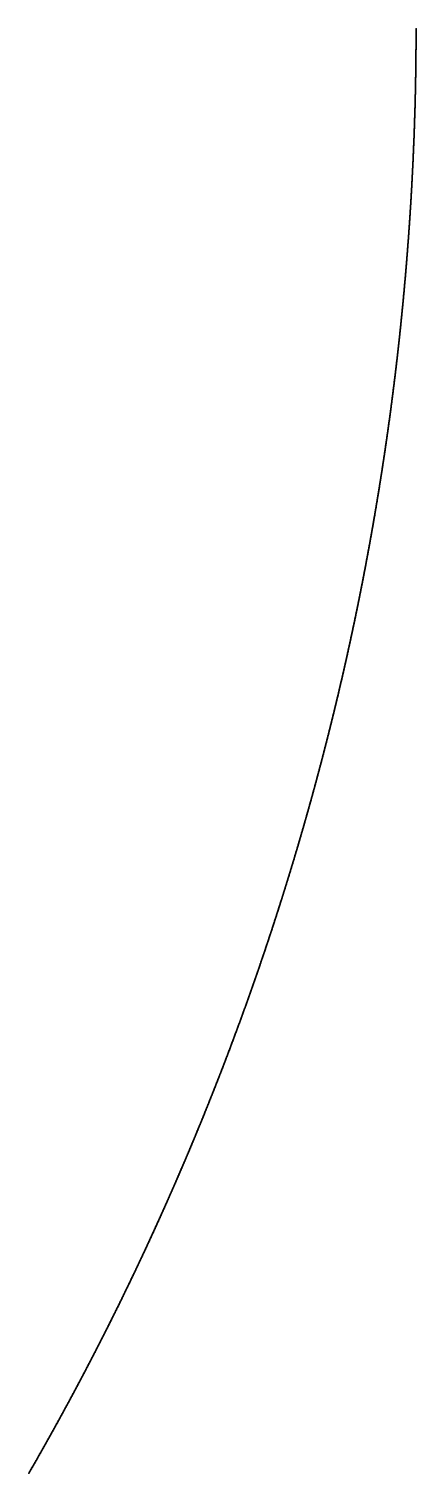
# Model space of a CAD drawing. Header units: metres. Extents: x -84 to 84, y -84 to 84.
# Drawn here: x 72.73 to 84, y -42.1 to -0.04 of the extents above; entities that cross this region are included whole.
import ezdxf

# ---------------------------------------------------------------- set-up
doc = ezdxf.new("R2010")
doc.units = ezdxf.units.M

msp = doc.modelspace()

# ---------------------------------------------------------------- linework, layer by layer
for p in [(83.999, -0.307), (83.999, -0.322), (83.999, -0.336), (83.999, -0.351), (83.999, -0.366), (83.999, -0.38), (83.999, -0.395), (83.999, -0.41), (84, -0.044), (84, -0.059), (84, -0.073), (84, -0.088), (84, -0.102), (84, -0.117), (84, -0.132), (84, -0.146), (84, -0.161), (84, -0.176), (84, -0.19), (84, -0.205), (84, -0.219), (84, -0.234), (84, -0.249), (84, -0.263), (84, -0.278), (84, -0.293), (83.996, -0.775), (83.996, -0.79), (83.996, -0.805), (83.996, -0.819), (83.996, -0.834), (83.997, -0.658), (83.997, -0.673), (83.997, -0.688), (83.997, -0.702), (83.997, -0.717), (83.997, -0.731), (83.997, -0.746), (83.997, -0.761), (83.998, -0.512), (83.998, -0.527), (83.998, -0.541), (83.998, -0.556), (83.998, -0.571), (83.998, -0.585), (83.998, -0.6), (83.998, -0.614), (83.998, -0.629), (83.998, -0.644), (83.999, -0.424), (83.999, -0.439), (83.999, -0.453), (83.999, -0.468), (83.999, -0.483), (83.999, -0.497), (83.991, -1.214), (83.991, -1.229), (83.991, -1.243), (83.991, -1.258), (83.992, -1.141), (83.992, -1.156), (83.992, -1.17), (83.992, -1.185), (83.992, -1.199), (83.993, -1.053), (83.993, -1.068), (83.993, -1.082), (83.993, -1.097), (83.993, -1.112), (83.993, -1.126), (83.994, -0.98), (83.994, -0.995), (83.994, -1.009), (83.994, -1.024), (83.994, -1.039), (83.995, -0.878), (83.995, -0.892), (83.995, -0.907), (83.995, -0.922), (83.995, -0.936), (83.995, -0.951), (83.995, -0.965), (83.996, -0.848), (83.996, -0.863), (83.983, -1.682), (83.984, -1.624), (83.984, -1.638), (83.984, -1.653), (83.984, -1.668), (83.985, -1.58), (83.985, -1.594), (83.985, -1.609), (83.986, -1.521), (83.986, -1.536), (83.986, -1.551), (83.986, -1.565), (83.987, -1.463), (83.987, -1.477), (83.987, -1.492), (83.987, -1.507), (83.988, -1.404), (83.988, -1.419), (83.988, -1.434), (83.988, -1.448), (83.989, -1.346), (83.989, -1.36), (83.989, -1.375), (83.989, -1.39), (83.99, -1.273), (83.99, -1.287), (83.99, -1.302), (83.99, -1.316), (83.99, -1.331), (83.974, -2.077), (83.974, -2.092), (83.975, -2.048), (83.975, -2.062), (83.976, -2.004), (83.976, -2.019), (83.976, -2.033), (83.977, -1.96), (83.977, -1.975), (83.977, -1.989), (83.978, -1.916), (83.978, -1.931), (83.978, -1.945), (83.979, -1.872), (83.979, -1.887), (83.979, -1.902), (83.98, -1.828), (83.98, -1.843), (83.98, -1.858), (83.981, -1.77), (83.981, -1.785), (83.981, -1.799), (83.981, -1.814), (83.982, -1.726), (83.982, -1.741), (83.982, -1.755), (83.983, -1.697), (83.983, -1.711), (83.962, -2.516), (83.963, -2.486), (83.963, -2.501), (83.964, -2.457), (83.964, -2.472), (83.965, -2.413), (83.965, -2.428), (83.965, -2.443), (83.966, -2.384), (83.966, -2.399), (83.967, -2.355), (83.967, -2.369), (83.968, -2.311), (83.968, -2.326), (83.968, -2.34), (83.969, -2.282), (83.969, -2.296), (83.97, -2.238), (83.97, -2.252), (83.97, -2.267), (83.971, -2.194), (83.971, -2.209), (83.971, -2.223), (83.972, -2.165), (83.972, -2.179), (83.973, -2.121), (83.973, -2.136), (83.973, -2.15), (83.974, -2.106), (83.949, -2.925), (83.949, -2.94), (83.95, -2.896), (83.95, -2.91), (83.951, -2.867), (83.951, -2.881), (83.952, -2.837), (83.952, -2.852), (83.953, -2.808), (83.953, -2.823), (83.954, -2.779), (83.954, -2.794), (83.955, -2.75), (83.955, -2.764), (83.956, -2.72), (83.956, -2.735), (83.957, -2.691), (83.957, -2.706), (83.958, -2.647), (83.958, -2.662), (83.958, -2.677), (83.959, -2.618), (83.959, -2.633), (83.96, -2.589), (83.96, -2.603), (83.961, -2.56), (83.961, -2.574), (83.962, -2.53), (83.962, -2.545), (83.933, -3.349), (83.933, -3.364), (83.934, -3.334), (83.935, -3.305), (83.935, -3.32), (83.936, -3.276), (83.936, -3.291), (83.937, -3.247), (83.937, -3.261), (83.938, -3.232), (83.939, -3.203), (83.939, -3.217), (83.94, -3.174), (83.94, -3.188), (83.941, -3.144), (83.941, -3.159), (83.942, -3.115), (83.942, -3.13), (83.943, -3.101), (83.944, -3.071), (83.944, -3.086), (83.945, -3.042), (83.945, -3.057), (83.946, -3.013), (83.946, -3.027), (83.947, -2.984), (83.947, -2.998), (83.948, -2.954), (83.948, -2.969), (83.916, -3.758), (83.916, -3.773), (83.917, -3.744), (83.918, -3.714), (83.918, -3.729), (83.919, -3.685), (83.919, -3.7), (83.92, -3.671), (83.921, -3.641), (83.921, -3.656), (83.922, -3.627), (83.923, -3.597), (83.923, -3.612), (83.924, -3.568), (83.924, -3.583), (83.925, -3.554), (83.926, -3.524), (83.926, -3.539), (83.927, -3.51), (83.928, -3.481), (83.928, -3.495), (83.929, -3.451), (83.929, -3.466), (83.93, -3.437), (83.931, -3.407), (83.931, -3.422), (83.932, -3.378), (83.932, -3.393), (83.895, -4.197), (83.896, -4.182), (83.897, -4.167), (83.898, -4.138), (83.898, -4.153), (83.899, -4.124), (83.9, -4.109), (83.901, -4.08), (83.901, -4.094), (83.902, -4.065), (83.903, -4.036), (83.903, -4.05), (83.904, -4.021), (83.905, -3.992), (83.905, -4.007), (83.906, -3.977), (83.907, -3.963), (83.908, -3.934), (83.908, -3.948), (83.909, -3.919), (83.91, -3.89), (83.91, -3.904), (83.911, -3.875), (83.912, -3.846), (83.912, -3.861), (83.913, -3.831), (83.914, -3.802), (83.914, -3.817), (83.915, -3.787), (83.873, -4.62), (83.874, -4.606), (83.875, -4.591), (83.876, -4.562), (83.876, -4.576), (83.877, -4.547), (83.878, -4.533), (83.879, -4.518), (83.88, -4.489), (83.88, -4.503), (83.881, -4.474), (83.882, -4.46), (83.883, -4.445), (83.884, -4.416), (83.884, -4.43), (83.885, -4.401), (83.886, -4.387), (83.887, -4.357), (83.887, -4.372), (83.888, -4.343), (83.889, -4.328), (83.89, -4.299), (83.89, -4.313), (83.891, -4.284), (83.892, -4.27), (83.893, -4.24), (83.893, -4.255), (83.894, -4.226), (83.895, -4.211), (83.849, -5.044), (83.85, -5.029), (83.851, -5.015), (83.852, -4.985), (83.852, -5), (83.853, -4.971), (83.854, -4.956), (83.855, -4.942), (83.856, -4.927), (83.857, -4.912), (83.858, -4.883), (83.858, -4.898), (83.859, -4.869), (83.86, -4.854), (83.861, -4.839), (83.862, -4.825), (83.863, -4.796), (83.863, -4.81), (83.864, -4.781), (83.865, -4.766), (83.866, -4.752), (83.867, -4.737), (83.868, -4.708), (83.868, -4.722), (83.869, -4.693), (83.87, -4.679), (83.871, -4.664), (83.872, -4.635), (83.872, -4.649), (83.823, -5.453), (83.824, -5.438), (83.825, -5.423), (83.826, -5.409), (83.827, -5.394), (83.828, -5.38), (83.829, -5.365), (83.83, -5.35), (83.831, -5.336), (83.832, -5.321), (83.833, -5.307), (83.834, -5.292), (83.835, -5.277), (83.836, -5.248), (83.836, -5.263), (83.837, -5.234), (83.838, -5.219), (83.839, -5.204), (83.84, -5.19), (83.841, -5.175), (83.842, -5.161), (83.843, -5.146), (83.844, -5.131), (83.845, -5.102), (83.845, -5.117), (83.846, -5.088), (83.847, -5.073), (83.848, -5.058), (83.795, -5.876), (83.796, -5.861), (83.797, -5.847), (83.798, -5.832), (83.799, -5.817), (83.8, -5.803), (83.801, -5.788), (83.802, -5.774), (83.803, -5.759), (83.804, -5.745), (83.805, -5.73), (83.806, -5.715), (83.807, -5.701), (83.808, -5.686), (83.809, -5.672), (83.81, -5.657), (83.811, -5.642), (83.812, -5.628), (83.813, -5.613), (83.814, -5.599), (83.815, -5.584), (83.816, -5.569), (83.817, -5.555), (83.818, -5.54), (83.819, -5.526), (83.82, -5.511), (83.821, -5.496), (83.822, -5.482), (83.823, -5.467), (83.764, -6.299), (83.765, -6.284), (83.766, -6.27), (83.768, -6.255), (83.769, -6.241), (83.77, -6.226), (83.771, -6.211), (83.772, -6.197), (83.773, -6.182), (83.774, -6.168), (83.775, -6.153), (83.776, -6.138), (83.777, -6.124), (83.778, -6.109), (83.779, -6.095), (83.78, -6.08), (83.781, -6.066), (83.783, -6.051), (83.784, -6.036), (83.785, -6.022), (83.786, -6.007), (83.787, -5.993), (83.788, -5.978), (83.789, -5.963), (83.79, -5.949), (83.791, -5.934), (83.792, -5.92), (83.793, -5.905), (83.794, -5.89), (83.732, -6.722), (83.733, -6.707), (83.734, -6.693), (83.735, -6.678), (83.736, -6.664), (83.737, -6.649), (83.738, -6.634), (83.74, -6.62), (83.741, -6.605), (83.742, -6.591), (83.743, -6.576), (83.744, -6.562), (83.745, -6.547), (83.746, -6.532), (83.748, -6.518), (83.749, -6.503), (83.75, -6.489), (83.751, -6.474), (83.752, -6.459), (83.753, -6.445), (83.754, -6.43), (83.755, -6.416), (83.757, -6.401), (83.758, -6.386), (83.759, -6.372), (83.76, -6.357), (83.761, -6.343), (83.762, -6.328), (83.763, -6.314), (83.697, -7.145), (83.698, -7.13), (83.699, -7.116), (83.7, -7.101), (83.702, -7.086), (83.703, -7.072), (83.704, -7.057), (83.705, -7.043), (83.706, -7.028), (83.708, -7.014), (83.709, -6.999), (83.71, -6.984), (83.711, -6.97), (83.713, -6.955), (83.714, -6.941), (83.715, -6.926), (83.716, -6.911), (83.717, -6.897), (83.719, -6.882), (83.72, -6.868), (83.721, -6.853), (83.722, -6.839), (83.723, -6.824), (83.724, -6.809), (83.726, -6.795), (83.727, -6.78), (83.728, -6.766), (83.729, -6.751), (83.73, -6.737), (83.66, -7.567), (83.661, -7.553), (83.662, -7.538), (83.664, -7.524), (83.665, -7.509), (83.666, -7.494), (83.667, -7.48), (83.669, -7.465), (83.67, -7.451), (83.671, -7.436), (83.673, -7.422), (83.674, -7.407), (83.675, -7.392), (83.676, -7.378), (83.678, -7.363), (83.679, -7.349), (83.68, -7.334), (83.682, -7.32), (83.683, -7.305), (83.684, -7.29), (83.685, -7.276), (83.687, -7.261), (83.688, -7.247), (83.689, -7.232), (83.69, -7.218), (83.692, -7.203), (83.693, -7.188), (83.694, -7.174), (83.695, -7.159), (83.62, -7.99), (83.622, -7.975), (83.623, -7.961), (83.625, -7.946), (83.626, -7.931), (83.627, -7.917), (83.629, -7.902), (83.63, -7.888), (83.631, -7.873), (83.633, -7.859), (83.634, -7.844), (83.636, -7.83), (83.637, -7.815), (83.638, -7.8), (83.64, -7.786), (83.641, -7.771), (83.642, -7.757), (83.644, -7.742), (83.645, -7.728), (83.646, -7.713), (83.648, -7.698), (83.649, -7.684), (83.65, -7.669), (83.652, -7.655), (83.653, -7.64), (83.654, -7.626), (83.656, -7.611), (83.657, -7.596), (83.658, -7.582), (83.581, -8.397), (83.582, -8.383), (83.584, -8.368), (83.585, -8.354), (83.586, -8.339), (83.588, -8.325), (83.589, -8.31), (83.591, -8.295), (83.592, -8.281), (83.594, -8.266), (83.595, -8.252), (83.597, -8.237), (83.598, -8.223), (83.599, -8.208), (83.601, -8.194), (83.602, -8.179), (83.604, -8.164), (83.605, -8.15), (83.606, -8.135), (83.608, -8.121), (83.609, -8.106), (83.611, -8.092), (83.612, -8.077), (83.613, -8.063), (83.615, -8.048), (83.616, -8.033), (83.618, -8.019), (83.619, -8.004), (83.537, -8.819), (83.539, -8.805), (83.54, -8.79), (83.542, -8.776), (83.543, -8.761), (83.545, -8.747), (83.546, -8.732), (83.548, -8.718), (83.549, -8.703), (83.551, -8.688), (83.552, -8.674), (83.554, -8.659), (83.555, -8.645), (83.557, -8.63), (83.558, -8.616), (83.56, -8.601), (83.561, -8.587), (83.563, -8.572), (83.564, -8.557), (83.566, -8.543), (83.567, -8.528), (83.569, -8.514), (83.57, -8.499), (83.572, -8.485), (83.573, -8.47), (83.575, -8.456), (83.576, -8.441), (83.578, -8.427), (83.579, -8.412), (83.492, -9.241), (83.493, -9.227), (83.495, -9.212), (83.497, -9.198), (83.498, -9.183), (83.5, -9.168), (83.501, -9.154), (83.503, -9.139), (83.505, -9.125), (83.506, -9.11), (83.508, -9.096), (83.509, -9.081), (83.511, -9.067), (83.512, -9.052), (83.514, -9.038), (83.516, -9.023), (83.517, -9.009), (83.519, -8.994), (83.52, -8.979), (83.522, -8.965), (83.523, -8.95), (83.525, -8.936), (83.527, -8.921), (83.528, -8.907), (83.53, -8.892), (83.531, -8.878), (83.533, -8.863), (83.534, -8.848), (83.536, -8.834), (83.444, -9.663), (83.446, -9.648), (83.448, -9.634), (83.449, -9.619), (83.451, -9.605), (83.453, -9.59), (83.454, -9.576), (83.456, -9.561), (83.458, -9.546), (83.459, -9.532), (83.461, -9.517), (83.463, -9.503), (83.464, -9.488), (83.466, -9.474), (83.467, -9.459), (83.469, -9.445), (83.471, -9.43), (83.472, -9.416), (83.474, -9.401), (83.476, -9.387), (83.477, -9.372), (83.479, -9.358), (83.481, -9.343), (83.482, -9.328), (83.484, -9.314), (83.485, -9.299), (83.487, -9.285), (83.489, -9.27), (83.49, -9.256), (83.395, -10.084), (83.396, -10.07), (83.398, -10.055), (83.4, -10.04), (83.402, -10.026), (83.403, -10.011), (83.405, -9.997), (83.407, -9.982), (83.408, -9.968), (83.41, -9.953), (83.412, -9.939), (83.414, -9.924), (83.415, -9.91), (83.417, -9.895), (83.419, -9.881), (83.421, -9.866), (83.422, -9.852), (83.424, -9.837), (83.426, -9.823), (83.427, -9.808), (83.429, -9.794), (83.431, -9.779), (83.432, -9.764), (83.434, -9.75), (83.436, -9.735), (83.438, -9.721), (83.439, -9.706), (83.441, -9.692), (83.443, -9.677), (83.343, -10.505), (83.345, -10.491), (83.346, -10.476), (83.348, -10.462), (83.35, -10.447), (83.352, -10.433), (83.354, -10.418), (83.355, -10.404), (83.357, -10.389), (83.359, -10.374), (83.361, -10.36), (83.363, -10.345), (83.364, -10.331), (83.366, -10.316), (83.368, -10.302), (83.37, -10.287), (83.372, -10.273), (83.373, -10.258), (83.375, -10.244), (83.377, -10.229), (83.379, -10.215), (83.38, -10.2), (83.382, -10.186), (83.384, -10.171), (83.386, -10.157), (83.388, -10.142), (83.389, -10.128), (83.391, -10.113), (83.393, -10.099), (83.289, -10.926), (83.291, -10.911), (83.293, -10.897), (83.294, -10.882), (83.296, -10.868), (83.298, -10.853), (83.3, -10.839), (83.302, -10.824), (83.304, -10.81), (83.306, -10.795), (83.308, -10.781), (83.31, -10.766), (83.311, -10.752), (83.313, -10.737), (83.315, -10.723), (83.317, -10.708), (83.319, -10.694), (83.321, -10.679), (83.323, -10.665), (83.324, -10.65), (83.326, -10.636), (83.328, -10.621), (83.33, -10.607), (83.332, -10.592), (83.334, -10.578), (83.335, -10.563), (83.337, -10.549), (83.339, -10.534), (83.341, -10.52), (83.233, -11.346), (83.235, -11.332), (83.237, -11.317), (83.239, -11.303), (83.241, -11.288), (83.243, -11.274), (83.245, -11.259), (83.246, -11.245), (83.248, -11.23), (83.25, -11.216), (83.252, -11.201), (83.254, -11.187), (83.256, -11.172), (83.258, -11.158), (83.26, -11.143), (83.262, -11.129), (83.264, -11.114), (83.266, -11.1), (83.268, -11.085), (83.27, -11.071), (83.272, -11.056), (83.274, -11.042), (83.275, -11.027), (83.277, -11.013), (83.279, -10.998), (83.281, -10.984), (83.283, -10.969), (83.285, -10.955), (83.287, -10.94), (83.175, -11.767), (83.177, -11.752), (83.179, -11.738), (83.181, -11.723), (83.183, -11.709), (83.185, -11.694), (83.187, -11.68), (83.189, -11.665), (83.191, -11.651), (83.193, -11.636), (83.195, -11.622), (83.197, -11.607), (83.199, -11.593), (83.201, -11.578), (83.203, -11.564), (83.205, -11.549), (83.207, -11.535), (83.209, -11.52), (83.211, -11.506), (83.213, -11.491), (83.215, -11.477), (83.217, -11.462), (83.219, -11.448), (83.221, -11.433), (83.223, -11.419), (83.225, -11.404), (83.227, -11.39), (83.229, -11.375), (83.231, -11.361), (83.114, -12.187), (83.116, -12.172), (83.119, -12.158), (83.121, -12.143), (83.123, -12.129), (83.125, -12.114), (83.127, -12.1), (83.129, -12.085), (83.131, -12.071), (83.133, -12.056), (83.135, -12.042), (83.137, -12.027), (83.139, -12.013), (83.142, -11.998), (83.144, -11.984), (83.146, -11.969), (83.148, -11.955), (83.15, -11.94), (83.152, -11.926), (83.154, -11.911), (83.156, -11.897), (83.158, -11.883), (83.16, -11.868), (83.162, -11.854), (83.164, -11.839), (83.166, -11.825), (83.168, -11.81), (83.17, -11.796), (83.173, -11.781), (83.052, -12.606), (83.054, -12.592), (83.056, -12.577), (83.058, -12.563), (83.061, -12.548), (83.063, -12.534), (83.065, -12.519), (83.067, -12.505), (83.069, -12.49), (83.071, -12.476), (83.074, -12.462), (83.076, -12.447), (83.078, -12.433), (83.08, -12.418), (83.082, -12.404), (83.084, -12.389), (83.087, -12.375), (83.089, -12.36), (83.091, -12.346), (83.093, -12.331), (83.095, -12.317), (83.097, -12.302), (83.099, -12.288), (83.102, -12.273), (83.104, -12.259), (83.106, -12.244), (83.108, -12.23), (83.11, -12.216), (83.112, -12.201), (82.987, -13.025), (82.99, -13.011), (82.992, -12.997), (82.994, -12.982), (82.996, -12.968), (82.999, -12.953), (83.001, -12.939), (83.003, -12.924), (83.005, -12.91), (83.008, -12.895), (83.01, -12.881), (83.012, -12.866), (83.014, -12.852), (83.017, -12.838), (83.019, -12.823), (83.021, -12.809), (83.023, -12.794), (83.025, -12.78), (83.028, -12.765), (83.03, -12.751), (83.032, -12.736), (83.034, -12.722), (83.036, -12.707), (83.039, -12.693), (83.041, -12.679), (83.043, -12.664), (83.045, -12.65), (83.047, -12.635), (83.05, -12.621), (82.921, -13.444), (82.923, -13.43), (82.925, -13.416), (82.928, -13.401), (82.93, -13.387), (82.932, -13.372), (82.935, -13.358), (82.937, -13.343), (82.939, -13.329), (82.942, -13.314), (82.944, -13.3), (82.946, -13.286), (82.949, -13.271), (82.951, -13.257), (82.953, -13.242), (82.955, -13.228), (82.958, -13.213), (82.96, -13.199), (82.962, -13.184), (82.965, -13.17), (82.967, -13.156), (82.969, -13.141), (82.971, -13.127), (82.974, -13.112), (82.976, -13.098), (82.978, -13.083), (82.981, -13.069), (82.983, -13.054), (82.985, -13.04), (82.85, -13.878), (82.852, -13.863), (82.854, -13.849), (82.857, -13.834), (82.859, -13.82), (82.862, -13.805), (82.864, -13.791), (82.866, -13.777), (82.869, -13.762), (82.871, -13.748), (82.874, -13.733), (82.876, -13.719), (82.878, -13.704), (82.881, -13.69), (82.883, -13.675), (82.885, -13.661), (82.888, -13.647), (82.89, -13.632), (82.893, -13.618), (82.895, -13.603), (82.897, -13.589), (82.9, -13.574), (82.902, -13.56), (82.904, -13.546), (82.907, -13.531), (82.909, -13.517), (82.911, -13.502), (82.914, -13.488), (82.916, -13.473), (82.918, -13.459), (82.779, -14.296), (82.781, -14.281), (82.784, -14.267), (82.786, -14.253), (82.789, -14.238), (82.791, -14.224), (82.794, -14.209), (82.796, -14.195), (82.798, -14.18), (82.801, -14.166), (82.803, -14.152), (82.806, -14.137), (82.808, -14.123), (82.811, -14.108), (82.813, -14.094), (82.816, -14.08), (82.818, -14.065), (82.821, -14.051), (82.823, -14.036), (82.825, -14.022), (82.828, -14.007), (82.83, -13.993), (82.833, -13.979), (82.835, -13.964), (82.838, -13.95), (82.84, -13.935), (82.842, -13.921), (82.845, -13.906), (82.847, -13.892), (82.706, -14.714), (82.708, -14.699), (82.711, -14.685), (82.713, -14.671), (82.716, -14.656), (82.718, -14.642), (82.721, -14.627), (82.723, -14.613), (82.726, -14.598), (82.729, -14.584), (82.731, -14.57), (82.734, -14.555), (82.736, -14.541), (82.739, -14.526), (82.741, -14.512), (82.744, -14.498), (82.746, -14.483), (82.749, -14.469), (82.751, -14.454), (82.754, -14.44), (82.756, -14.426), (82.759, -14.411), (82.761, -14.397), (82.764, -14.382), (82.766, -14.368), (82.769, -14.353), (82.771, -14.339), (82.774, -14.325), (82.776, -14.31), (82.631, -15.131), (82.633, -15.117), (82.636, -15.102), (82.638, -15.088), (82.641, -15.074), (82.644, -15.059), (82.646, -15.045), (82.649, -15.031), (82.651, -15.016), (82.654, -15.002), (82.657, -14.987), (82.659, -14.973), (82.662, -14.959), (82.664, -14.944), (82.667, -14.93), (82.67, -14.915), (82.672, -14.901), (82.675, -14.887), (82.677, -14.872), (82.68, -14.858), (82.683, -14.843), (82.685, -14.829), (82.688, -14.815), (82.69, -14.8), (82.693, -14.786), (82.695, -14.771), (82.698, -14.757), (82.701, -14.743), (82.703, -14.728), (82.553, -15.548), (82.556, -15.534), (82.559, -15.52), (82.561, -15.505), (82.564, -15.491), (82.567, -15.477), (82.569, -15.462), (82.572, -15.448), (82.575, -15.433), (82.578, -15.419), (82.58, -15.405), (82.583, -15.39), (82.586, -15.376), (82.588, -15.361), (82.591, -15.347), (82.594, -15.333), (82.596, -15.318), (82.599, -15.304), (82.602, -15.29), (82.604, -15.275), (82.607, -15.261), (82.609, -15.246), (82.612, -15.232), (82.615, -15.218), (82.617, -15.203), (82.62, -15.189), (82.623, -15.174), (82.625, -15.16), (82.628, -15.146), (82.471, -15.98), (82.474, -15.965), (82.477, -15.951), (82.48, -15.936), (82.482, -15.922), (82.485, -15.908), (82.488, -15.893), (82.491, -15.879), (82.493, -15.865), (82.496, -15.85), (82.499, -15.836), (82.502, -15.822), (82.504, -15.807), (82.507, -15.793), (82.51, -15.778), (82.513, -15.764), (82.515, -15.75), (82.518, -15.735), (82.521, -15.721), (82.523, -15.707), (82.526, -15.692), (82.529, -15.678), (82.532, -15.663), (82.534, -15.649), (82.537, -15.635), (82.54, -15.62), (82.543, -15.606), (82.545, -15.592), (82.548, -15.577), (82.551, -15.563), (82.39, -16.396), (82.393, -16.382), (82.395, -16.367), (82.398, -16.353), (82.401, -16.338), (82.404, -16.324), (82.407, -16.31), (82.41, -16.295), (82.412, -16.281), (82.415, -16.267), (82.418, -16.252), (82.421, -16.238), (82.424, -16.224), (82.427, -16.209), (82.429, -16.195), (82.432, -16.181), (82.435, -16.166), (82.438, -16.152), (82.441, -16.138), (82.443, -16.123), (82.446, -16.109), (82.449, -16.094), (82.452, -16.08), (82.455, -16.066), (82.457, -16.051), (82.46, -16.037), (82.463, -16.023), (82.466, -16.008), (82.468, -15.994), (82.306, -16.812), (82.309, -16.798), (82.312, -16.783), (82.315, -16.769), (82.318, -16.754), (82.321, -16.74), (82.324, -16.726), (82.327, -16.711), (82.329, -16.697), (82.332, -16.683), (82.335, -16.668), (82.338, -16.654), (82.341, -16.64), (82.344, -16.625), (82.347, -16.611), (82.35, -16.597), (82.353, -16.582), (82.355, -16.568), (82.358, -16.554), (82.361, -16.539), (82.364, -16.525), (82.367, -16.511), (82.37, -16.496), (82.373, -16.482), (82.375, -16.468), (82.378, -16.453), (82.381, -16.439), (82.384, -16.425), (82.387, -16.41), (82.217, -17.242), (82.22, -17.227), (82.223, -17.213), (82.226, -17.199), (82.229, -17.184), (82.232, -17.17), (82.235, -17.156), (82.238, -17.141), (82.241, -17.127), (82.244, -17.113), (82.247, -17.098), (82.25, -17.084), (82.253, -17.07), (82.256, -17.055), (82.259, -17.041), (82.262, -17.027), (82.265, -17.012), (82.268, -16.998), (82.271, -16.984), (82.274, -16.969), (82.277, -16.955), (82.28, -16.941), (82.283, -16.927), (82.286, -16.912), (82.289, -16.898), (82.292, -16.884), (82.294, -16.869), (82.297, -16.855), (82.3, -16.841), (82.303, -16.826), (82.13, -17.657), (82.133, -17.642), (82.136, -17.628), (82.139, -17.614), (82.142, -17.6), (82.145, -17.585), (82.148, -17.571), (82.151, -17.557), (82.154, -17.542), (82.157, -17.528), (82.16, -17.514), (82.163, -17.499), (82.166, -17.485), (82.169, -17.471), (82.172, -17.456), (82.175, -17.442), (82.178, -17.428), (82.181, -17.413), (82.184, -17.399), (82.187, -17.385), (82.19, -17.371), (82.193, -17.356), (82.196, -17.342), (82.199, -17.328), (82.203, -17.313), (82.206, -17.299), (82.209, -17.285), (82.212, -17.27), (82.215, -17.256), (82.04, -18.071), (82.043, -18.057), (82.046, -18.043), (82.049, -18.028), (82.052, -18.014), (82.055, -18), (82.059, -17.986), (82.062, -17.971), (82.065, -17.957), (82.068, -17.943), (82.071, -17.928), (82.074, -17.914), (82.077, -17.9), (82.08, -17.886), (82.083, -17.871), (82.087, -17.857), (82.09, -17.843), (82.093, -17.828), (82.096, -17.814), (82.099, -17.8), (82.102, -17.785), (82.105, -17.771), (82.108, -17.757), (82.111, -17.743), (82.114, -17.728), (82.117, -17.714), (82.12, -17.7), (82.124, -17.685), (82.127, -17.671), (81.945, -18.5), (81.948, -18.485), (81.951, -18.471), (81.954, -18.457), (81.957, -18.443), (81.961, -18.428), (81.964, -18.414), (81.967, -18.4), (81.97, -18.386), (81.973, -18.371), (81.976, -18.357), (81.98, -18.343), (81.983, -18.328), (81.986, -18.314), (81.989, -18.3), (81.992, -18.286), (81.996, -18.271), (81.999, -18.257), (82.002, -18.243), (82.005, -18.228), (82.008, -18.214), (82.011, -18.2), (82.015, -18.186), (82.018, -18.171), (82.021, -18.157), (82.024, -18.143), (82.027, -18.128), (82.03, -18.114), (82.033, -18.1), (82.037, -18.086), (81.85, -18.913), (81.854, -18.899), (81.857, -18.885), (81.86, -18.871), (81.863, -18.856), (81.867, -18.842), (81.87, -18.828), (81.873, -18.814), (81.877, -18.799), (81.88, -18.785), (81.883, -18.771), (81.886, -18.757), (81.89, -18.742), (81.893, -18.728), (81.896, -18.714), (81.899, -18.7), (81.903, -18.685), (81.906, -18.671), (81.909, -18.657), (81.912, -18.642), (81.916, -18.628), (81.919, -18.614), (81.922, -18.6), (81.925, -18.585), (81.928, -18.571), (81.932, -18.557), (81.935, -18.543), (81.938, -18.528), (81.941, -18.514), (81.751, -19.341), (81.754, -19.327), (81.757, -19.312), (81.761, -19.298), (81.764, -19.284), (81.767, -19.27), (81.771, -19.255), (81.774, -19.241), (81.778, -19.227), (81.781, -19.213), (81.784, -19.198), (81.788, -19.184), (81.791, -19.17), (81.794, -19.156), (81.797, -19.141), (81.801, -19.127), (81.804, -19.113), (81.807, -19.099), (81.811, -19.084), (81.814, -19.07), (81.817, -19.056), (81.821, -19.042), (81.824, -19.027), (81.827, -19.013), (81.831, -18.999), (81.834, -18.985), (81.837, -18.97), (81.84, -18.956), (81.844, -18.942), (81.847, -18.928), (81.652, -19.754), (81.656, -19.739), (81.659, -19.725), (81.663, -19.711), (81.666, -19.697), (81.669, -19.682), (81.673, -19.668), (81.676, -19.654), (81.68, -19.64), (81.683, -19.626), (81.686, -19.611), (81.69, -19.597), (81.693, -19.583), (81.697, -19.569), (81.7, -19.554), (81.703, -19.54), (81.707, -19.526), (81.71, -19.512), (81.714, -19.497), (81.717, -19.483), (81.72, -19.469), (81.724, -19.455), (81.727, -19.441), (81.731, -19.426), (81.734, -19.412), (81.737, -19.398), (81.741, -19.384), (81.744, -19.369), (81.747, -19.355), (81.548, -20.18), (81.552, -20.166), (81.555, -20.152), (81.559, -20.137), (81.562, -20.123), (81.566, -20.109), (81.569, -20.095), (81.573, -20.081), (81.576, -20.066), (81.58, -20.052), (81.583, -20.038), (81.587, -20.024), (81.59, -20.009), (81.594, -19.995), (81.597, -19.981), (81.601, -19.967), (81.604, -19.953), (81.608, -19.938), (81.611, -19.924), (81.614, -19.91), (81.618, -19.896), (81.621, -19.882), (81.625, -19.867), (81.628, -19.853), (81.632, -19.839), (81.635, -19.825), (81.639, -19.81), (81.642, -19.796), (81.645, -19.782), (81.649, -19.768), (81.442, -20.606), (81.446, -20.592), (81.449, -20.577), (81.453, -20.563), (81.456, -20.549), (81.46, -20.535), (81.464, -20.521), (81.467, -20.507), (81.471, -20.492), (81.474, -20.478), (81.478, -20.464), (81.481, -20.45), (81.485, -20.436), (81.488, -20.421), (81.492, -20.407), (81.496, -20.393), (81.499, -20.379), (81.503, -20.365), (81.506, -20.35), (81.51, -20.336), (81.513, -20.322), (81.517, -20.308), (81.52, -20.294), (81.524, -20.279), (81.527, -20.265), (81.531, -20.251), (81.534, -20.237), (81.538, -20.223), (81.541, -20.208), (81.545, -20.194), (81.337, -21.017), (81.341, -21.003), (81.345, -20.989), (81.348, -20.974), (81.352, -20.96), (81.356, -20.946), (81.359, -20.932), (81.363, -20.918), (81.366, -20.904), (81.37, -20.889), (81.374, -20.875), (81.377, -20.861), (81.381, -20.847), (81.385, -20.833), (81.388, -20.819), (81.392, -20.804), (81.395, -20.79), (81.399, -20.776), (81.403, -20.762), (81.406, -20.748), (81.41, -20.733), (81.413, -20.719), (81.417, -20.705), (81.421, -20.691), (81.424, -20.677), (81.428, -20.663), (81.431, -20.648), (81.435, -20.634), (81.439, -20.62), (81.227, -21.442), (81.231, -21.428), (81.234, -21.413), (81.238, -21.399), (81.242, -21.385), (81.245, -21.371), (81.249, -21.357), (81.253, -21.343), (81.257, -21.328), (81.26, -21.314), (81.264, -21.3), (81.268, -21.286), (81.271, -21.272), (81.275, -21.258), (81.279, -21.244), (81.282, -21.229), (81.286, -21.215), (81.29, -21.201), (81.293, -21.187), (81.297, -21.173), (81.301, -21.159), (81.304, -21.144), (81.308, -21.13), (81.312, -21.116), (81.315, -21.102), (81.319, -21.088), (81.323, -21.074), (81.326, -21.059), (81.33, -21.045), (81.334, -21.031), (81.114, -21.866), (81.118, -21.852), (81.122, -21.838), (81.125, -21.824), (81.129, -21.809), (81.133, -21.795), (81.137, -21.781), (81.141, -21.767), (81.144, -21.753), (81.148, -21.739), (81.152, -21.725), (81.156, -21.71), (81.159, -21.696), (81.163, -21.682), (81.167, -21.668), (81.171, -21.654), (81.174, -21.64), (81.178, -21.626), (81.182, -21.611), (81.186, -21.597), (81.189, -21.583), (81.193, -21.569), (81.197, -21.555), (81.201, -21.541), (81.204, -21.527), (81.208, -21.512), (81.212, -21.498), (81.216, -21.484), (81.219, -21.47), (81.223, -21.456), (81.003, -22.275), (81.007, -22.261), (81.011, -22.247), (81.014, -22.233), (81.018, -22.219), (81.022, -22.205), (81.026, -22.191), (81.03, -22.177), (81.034, -22.163), (81.038, -22.148), (81.041, -22.134), (81.045, -22.12), (81.049, -22.106), (81.053, -22.092), (81.057, -22.078), (81.061, -22.064), (81.064, -22.05), (81.068, -22.035), (81.072, -22.021), (81.076, -22.007), (81.08, -21.993), (81.084, -21.979), (81.087, -21.965), (81.091, -21.951), (81.095, -21.937), (81.099, -21.922), (81.103, -21.908), (81.106, -21.894), (81.11, -21.88), (80.886, -22.699), (80.89, -22.685), (80.894, -22.67), (80.898, -22.656), (80.901, -22.642), (80.905, -22.628), (80.909, -22.614), (80.913, -22.6), (80.917, -22.586), (80.921, -22.572), (80.925, -22.558), (80.929, -22.544), (80.933, -22.529), (80.937, -22.515), (80.941, -22.501), (80.945, -22.487), (80.948, -22.473), (80.952, -22.459), (80.956, -22.445), (80.96, -22.431), (80.964, -22.417), (80.968, -22.403), (80.972, -22.388), (80.976, -22.374), (80.98, -22.36), (80.984, -22.346), (80.987, -22.332), (80.991, -22.318), (80.995, -22.304), (80.999, -22.29), (80.766, -23.121), (80.77, -23.107), (80.774, -23.093), (80.778, -23.079), (80.782, -23.065), (80.786, -23.051), (80.79, -23.037), (80.794, -23.023), (80.798, -23.009), (80.802, -22.995), (80.806, -22.98), (80.81, -22.966), (80.814, -22.952), (80.818, -22.938), (80.822, -22.924), (80.826, -22.91), (80.83, -22.896), (80.834, -22.882), (80.838, -22.868), (80.842, -22.854), (80.846, -22.84), (80.85, -22.825), (80.854, -22.811), (80.858, -22.797), (80.862, -22.783), (80.866, -22.769), (80.87, -22.755), (80.874, -22.741), (80.878, -22.727), (80.882, -22.713), (80.645, -23.543), (80.649, -23.529), (80.653, -23.515), (80.657, -23.501), (80.661, -23.487), (80.665, -23.473), (80.669, -23.459), (80.673, -23.445), (80.677, -23.431), (80.682, -23.417), (80.686, -23.403), (80.69, -23.389), (80.694, -23.374), (80.698, -23.36), (80.702, -23.346), (80.706, -23.332), (80.71, -23.318), (80.714, -23.304), (80.718, -23.29), (80.722, -23.276), (80.726, -23.262), (80.73, -23.248), (80.734, -23.234), (80.738, -23.22), (80.742, -23.206), (80.746, -23.192), (80.75, -23.178), (80.754, -23.163), (80.758, -23.149), (80.762, -23.135), (80.521, -23.965), (80.525, -23.95), (80.529, -23.936), (80.534, -23.922), (80.538, -23.908), (80.542, -23.894), (80.546, -23.88), (80.55, -23.866), (80.554, -23.852), (80.558, -23.838), (80.563, -23.824), (80.567, -23.81), (80.571, -23.796), (80.575, -23.782), (80.579, -23.768), (80.583, -23.754), (80.587, -23.74), (80.591, -23.726), (80.596, -23.712), (80.6, -23.698), (80.604, -23.684), (80.608, -23.67), (80.612, -23.656), (80.616, -23.642), (80.62, -23.627), (80.624, -23.613), (80.628, -23.599), (80.633, -23.585), (80.637, -23.571), (80.641, -23.557), (80.395, -24.385), (80.399, -24.371), (80.404, -24.357), (80.408, -24.343), (80.412, -24.329), (80.416, -24.315), (80.42, -24.301), (80.425, -24.287), (80.429, -24.273), (80.433, -24.259), (80.437, -24.245), (80.442, -24.231), (80.446, -24.217), (80.45, -24.203), (80.454, -24.189), (80.458, -24.175), (80.463, -24.161), (80.467, -24.147), (80.471, -24.133), (80.475, -24.119), (80.479, -24.105), (80.483, -24.091), (80.488, -24.077), (80.492, -24.063), (80.496, -24.049), (80.5, -24.035), (80.504, -24.021), (80.509, -24.007), (80.513, -23.993), (80.517, -23.979), (80.267, -24.805), (80.271, -24.791), (80.275, -24.777), (80.28, -24.763), (80.284, -24.749), (80.288, -24.735), (80.293, -24.721), (80.297, -24.707), (80.301, -24.693), (80.306, -24.679), (80.31, -24.665), (80.314, -24.651), (80.318, -24.637), (80.323, -24.623), (80.327, -24.609), (80.331, -24.595), (80.336, -24.581), (80.34, -24.567), (80.344, -24.553), (80.348, -24.539), (80.353, -24.525), (80.357, -24.511), (80.361, -24.497), (80.365, -24.483), (80.37, -24.469), (80.374, -24.455), (80.378, -24.441), (80.382, -24.427), (80.387, -24.413), (80.391, -24.399), (80.137, -25.225), (80.141, -25.211), (80.145, -25.197), (80.15, -25.183), (80.154, -25.169), (80.158, -25.155), (80.163, -25.141), (80.167, -25.127), (80.171, -25.113), (80.176, -25.099), (80.18, -25.085), (80.185, -25.071), (80.189, -25.057), (80.193, -25.043), (80.198, -25.029), (80.202, -25.015), (80.206, -25.001), (80.211, -24.987), (80.215, -24.973), (80.219, -24.959), (80.224, -24.945), (80.228, -24.931), (80.232, -24.917), (80.237, -24.903), (80.241, -24.889), (80.245, -24.875), (80.25, -24.861), (80.254, -24.847), (80.258, -24.833), (80.263, -24.819), (80.004, -25.644), (80.008, -25.63), (80.013, -25.616), (80.017, -25.602), (80.022, -25.588), (80.026, -25.574), (80.031, -25.56), (80.035, -25.546), (80.04, -25.532), (80.044, -25.518), (80.048, -25.504), (80.053, -25.49), (80.057, -25.476), (80.062, -25.462), (80.066, -25.448), (80.071, -25.434), (80.075, -25.42), (80.079, -25.406), (80.084, -25.392), (80.088, -25.378), (80.093, -25.364), (80.097, -25.35), (80.101, -25.336), (80.106, -25.323), (80.11, -25.309), (80.115, -25.295), (80.119, -25.281), (80.123, -25.267), (80.128, -25.253), (80.132, -25.239), (79.869, -26.062), (79.874, -26.048), (79.878, -26.034), (79.883, -26.02), (79.887, -26.006), (79.892, -25.992), (79.896, -25.978), (79.901, -25.964), (79.905, -25.95), (79.91, -25.936), (79.914, -25.922), (79.919, -25.908), (79.923, -25.894), (79.928, -25.881), (79.932, -25.867), (79.937, -25.853), (79.941, -25.839), (79.946, -25.825), (79.95, -25.811), (79.955, -25.797), (79.959, -25.783), (79.964, -25.769), (79.968, -25.755), (79.973, -25.741), (79.977, -25.727), (79.982, -25.713), (79.986, -25.699), (79.991, -25.685), (79.995, -25.671), (79.999, -25.657), (79.728, -26.493), (79.732, -26.479), (79.737, -26.465), (79.741, -26.451), (79.746, -26.437), (79.751, -26.423), (79.755, -26.41), (79.76, -26.396), (79.764, -26.382), (79.769, -26.368), (79.774, -26.354), (79.778, -26.34), (79.783, -26.326), (79.787, -26.312), (79.792, -26.298), (79.796, -26.284), (79.801, -26.27), (79.806, -26.256), (79.81, -26.243), (79.815, -26.229), (79.819, -26.215), (79.824, -26.201), (79.828, -26.187), (79.833, -26.173), (79.837, -26.159), (79.842, -26.145), (79.847, -26.131), (79.851, -26.117), (79.856, -26.103), (79.86, -26.089), (79.865, -26.076), (79.588, -26.91), (79.593, -26.896), (79.598, -26.882), (79.602, -26.868), (79.607, -26.854), (79.612, -26.84), (79.616, -26.826), (79.621, -26.812), (79.626, -26.799), (79.63, -26.785), (79.635, -26.771), (79.64, -26.757), (79.644, -26.743), (79.649, -26.729), (79.654, -26.715), (79.658, -26.701), (79.663, -26.687), (79.668, -26.674), (79.672, -26.66), (79.677, -26.646), (79.681, -26.632), (79.686, -26.618), (79.691, -26.604), (79.695, -26.59), (79.7, -26.576), (79.705, -26.562), (79.709, -26.549), (79.714, -26.535), (79.718, -26.521), (79.723, -26.507), (79.447, -27.326), (79.452, -27.312), (79.457, -27.298), (79.461, -27.284), (79.466, -27.27), (79.471, -27.256), (79.476, -27.242), (79.48, -27.229), (79.485, -27.215), (79.49, -27.201), (79.494, -27.187), (79.499, -27.173), (79.504, -27.159), (79.509, -27.145), (79.513, -27.132), (79.518, -27.118), (79.523, -27.104), (79.527, -27.09), (79.532, -27.076), (79.537, -27.062), (79.542, -27.048), (79.546, -27.034), (79.551, -27.021), (79.556, -27.007), (79.56, -26.993), (79.565, -26.979), (79.57, -26.965), (79.574, -26.951), (79.579, -26.937), (79.584, -26.923), (79.299, -27.755), (79.304, -27.741), (79.308, -27.727), (79.313, -27.713), (79.318, -27.699), (79.323, -27.686), (79.328, -27.672), (79.332, -27.658), (79.337, -27.644), (79.342, -27.63), (79.347, -27.616), (79.352, -27.603), (79.356, -27.589), (79.361, -27.575), (79.366, -27.561), (79.371, -27.547), (79.376, -27.533), (79.38, -27.519), (79.385, -27.506), (79.39, -27.492), (79.395, -27.478), (79.399, -27.464), (79.404, -27.45), (79.409, -27.436), (79.414, -27.423), (79.419, -27.409), (79.423, -27.395), (79.428, -27.381), (79.433, -27.367), (79.438, -27.353), (79.442, -27.339), (79.153, -28.169), (79.158, -28.155), (79.163, -28.142), (79.168, -28.128), (79.172, -28.114), (79.177, -28.1), (79.182, -28.086), (79.187, -28.073), (79.192, -28.059), (79.197, -28.045), (79.202, -28.031), (79.207, -28.017), (79.211, -28.003), (79.216, -27.99), (79.221, -27.976), (79.226, -27.962), (79.231, -27.948), (79.236, -27.934), (79.241, -27.921), (79.246, -27.907), (79.25, -27.893), (79.255, -27.879), (79.26, -27.865), (79.265, -27.851), (79.27, -27.838), (79.275, -27.824), (79.279, -27.81), (79.284, -27.796), (79.289, -27.782), (79.294, -27.769), (79, -28.597), (79.005, -28.583), (79.01, -28.569), (79.015, -28.555), (79.02, -28.542), (79.025, -28.528), (79.03, -28.514), (79.035, -28.5), (79.04, -28.486), (79.045, -28.473), (79.05, -28.459), (79.055, -28.445), (79.059, -28.431), (79.064, -28.418), (79.069, -28.404), (79.074, -28.39), (79.079, -28.376), (79.084, -28.362), (79.089, -28.349), (79.094, -28.335), (79.099, -28.321), (79.104, -28.307), (79.109, -28.293), (79.114, -28.28), (79.119, -28.266), (79.124, -28.252), (79.128, -28.238), (79.133, -28.224), (79.138, -28.211), (79.143, -28.197), (79.148, -28.183), (78.85, -29.01), (78.855, -28.996), (78.86, -28.982), (78.865, -28.968), (78.87, -28.955), (78.875, -28.941), (78.88, -28.927), (78.885, -28.913), (78.89, -28.9), (78.895, -28.886), (78.9, -28.872), (78.905, -28.858), (78.91, -28.845), (78.915, -28.831), (78.92, -28.817), (78.925, -28.803), (78.93, -28.79), (78.935, -28.776), (78.94, -28.762), (78.945, -28.748), (78.95, -28.734), (78.955, -28.721), (78.96, -28.707), (78.965, -28.693), (78.97, -28.679), (78.975, -28.666), (78.98, -28.652), (78.985, -28.638), (78.99, -28.624), (78.995, -28.611), (78.692, -29.436), (78.697, -29.422), (78.703, -29.408), (78.708, -29.394), (78.713, -29.381), (78.718, -29.367), (78.723, -29.353), (78.728, -29.34), (78.733, -29.326), (78.738, -29.312), (78.743, -29.298), (78.748, -29.285), (78.754, -29.271), (78.759, -29.257), (78.764, -29.243), (78.769, -29.23), (78.774, -29.216), (78.779, -29.202), (78.784, -29.188), (78.789, -29.175), (78.794, -29.161), (78.799, -29.147), (78.804, -29.133), (78.809, -29.12), (78.814, -29.106), (78.819, -29.092), (78.825, -29.078), (78.83, -29.065), (78.835, -29.051), (78.84, -29.037), (78.845, -29.023), (78.538, -29.847), (78.543, -29.833), (78.548, -29.82), (78.553, -29.806), (78.558, -29.792), (78.564, -29.779), (78.569, -29.765), (78.574, -29.751), (78.579, -29.737), (78.584, -29.724), (78.59, -29.71), (78.595, -29.696), (78.6, -29.683), (78.605, -29.669), (78.61, -29.655), (78.615, -29.641), (78.62, -29.628), (78.626, -29.614), (78.631, -29.6), (78.636, -29.587), (78.641, -29.573), (78.646, -29.559), (78.651, -29.545), (78.656, -29.532), (78.662, -29.518), (78.667, -29.504), (78.672, -29.491), (78.677, -29.477), (78.682, -29.463), (78.687, -29.449), (78.376, -30.271), (78.381, -30.258), (78.386, -30.244), (78.392, -30.23), (78.397, -30.217), (78.402, -30.203), (78.407, -30.189), (78.413, -30.176), (78.418, -30.162), (78.423, -30.148), (78.428, -30.135), (78.433, -30.121), (78.439, -30.107), (78.444, -30.093), (78.449, -30.08), (78.454, -30.066), (78.46, -30.052), (78.465, -30.039), (78.47, -30.025), (78.475, -30.011), (78.481, -29.998), (78.486, -29.984), (78.491, -29.97), (78.496, -29.957), (78.501, -29.943), (78.507, -29.929), (78.512, -29.916), (78.517, -29.902), (78.522, -29.888), (78.527, -29.874), (78.533, -29.861), (78.211, -30.695), (78.217, -30.681), (78.222, -30.667), (78.227, -30.654), (78.233, -30.64), (78.238, -30.626), (78.243, -30.613), (78.249, -30.599), (78.254, -30.586), (78.259, -30.572), (78.265, -30.558), (78.27, -30.545), (78.275, -30.531), (78.281, -30.517), (78.286, -30.504), (78.291, -30.49), (78.297, -30.476), (78.302, -30.463), (78.307, -30.449), (78.312, -30.435), (78.318, -30.422), (78.323, -30.408), (78.328, -30.394), (78.334, -30.381), (78.339, -30.367), (78.344, -30.353), (78.349, -30.34), (78.355, -30.326), (78.36, -30.312), (78.365, -30.299), (78.37, -30.285), (78.045, -31.117), (78.05, -31.104), (78.056, -31.09), (78.061, -31.076), (78.066, -31.063), (78.072, -31.049), (78.077, -31.036), (78.083, -31.022), (78.088, -31.008), (78.093, -30.995), (78.099, -30.981), (78.104, -30.967), (78.11, -30.954), (78.115, -30.94), (78.12, -30.927), (78.126, -30.913), (78.131, -30.899), (78.136, -30.886), (78.142, -30.872), (78.147, -30.858), (78.153, -30.845), (78.158, -30.831), (78.163, -30.817), (78.169, -30.804), (78.174, -30.79), (78.179, -30.777), (78.185, -30.763), (78.19, -30.749), (78.195, -30.736), (78.201, -30.722), (78.206, -30.708), (77.876, -31.539), (77.881, -31.525), (77.887, -31.512), (77.892, -31.498), (77.898, -31.485), (77.903, -31.471), (77.909, -31.457), (77.914, -31.444), (77.92, -31.43), (77.925, -31.417), (77.931, -31.403), (77.936, -31.389), (77.942, -31.376), (77.947, -31.362), (77.953, -31.349), (77.958, -31.335), (77.963, -31.321), (77.969, -31.308), (77.974, -31.294), (77.98, -31.281), (77.985, -31.267), (77.991, -31.253), (77.996, -31.24), (78.001, -31.226), (78.007, -31.213), (78.012, -31.199), (78.018, -31.185), (78.023, -31.172), (78.029, -31.158), (78.034, -31.144), (78.039, -31.131), (77.705, -31.96), (77.71, -31.946), (77.716, -31.933), (77.722, -31.919), (77.727, -31.905), (77.733, -31.892), (77.738, -31.878), (77.744, -31.865), (77.749, -31.851), (77.755, -31.838), (77.76, -31.824), (77.766, -31.81), (77.771, -31.797), (77.777, -31.783), (77.782, -31.77), (77.788, -31.756), (77.793, -31.743), (77.799, -31.729), (77.804, -31.715), (77.81, -31.702), (77.816, -31.688), (77.821, -31.675), (77.827, -31.661), (77.832, -31.648), (77.838, -31.634), (77.843, -31.62), (77.849, -31.607), (77.854, -31.593), (77.86, -31.58), (77.865, -31.566), (77.871, -31.553), (77.531, -32.38), (77.537, -32.366), (77.543, -32.352), (77.548, -32.339), (77.554, -32.325), (77.56, -32.312), (77.565, -32.298), (77.571, -32.285), (77.576, -32.271), (77.582, -32.258), (77.588, -32.244), (77.593, -32.231), (77.599, -32.217), (77.604, -32.204), (77.61, -32.19), (77.616, -32.176), (77.621, -32.163), (77.627, -32.149), (77.632, -32.136), (77.638, -32.122), (77.644, -32.109), (77.649, -32.095), (77.655, -32.082), (77.66, -32.068), (77.666, -32.055), (77.671, -32.041), (77.677, -32.027), (77.683, -32.014), (77.688, -32), (77.694, -31.987), (77.699, -31.973), (77.356, -32.798), (77.361, -32.785), (77.367, -32.771), (77.373, -32.758), (77.379, -32.744), (77.384, -32.731), (77.39, -32.717), (77.396, -32.704), (77.401, -32.69), (77.407, -32.677), (77.413, -32.663), (77.418, -32.65), (77.424, -32.636), (77.43, -32.623), (77.435, -32.609), (77.441, -32.596), (77.447, -32.582), (77.452, -32.569), (77.458, -32.555), (77.464, -32.542), (77.469, -32.528), (77.475, -32.515), (77.481, -32.501), (77.486, -32.488), (77.492, -32.474), (77.498, -32.461), (77.503, -32.447), (77.509, -32.434), (77.515, -32.42), (77.52, -32.407), (77.526, -32.393), (77.178, -33.216), (77.184, -33.203), (77.189, -33.189), (77.195, -33.176), (77.201, -33.163), (77.207, -33.149), (77.212, -33.136), (77.218, -33.122), (77.224, -33.109), (77.23, -33.095), (77.235, -33.082), (77.241, -33.068), (77.247, -33.055), (77.253, -33.041), (77.258, -33.028), (77.264, -33.014), (77.27, -33.001), (77.276, -32.987), (77.281, -32.974), (77.287, -32.96), (77.293, -32.947), (77.299, -32.933), (77.304, -32.92), (77.31, -32.906), (77.316, -32.893), (77.321, -32.879), (77.327, -32.866), (77.333, -32.852), (77.339, -32.839), (77.344, -32.825), (77.35, -32.812), (76.998, -33.633), (77.003, -33.62), (77.009, -33.607), (77.015, -33.593), (77.021, -33.58), (77.027, -33.566), (77.033, -33.553), (77.038, -33.539), (77.044, -33.526), (77.05, -33.512), (77.056, -33.499), (77.062, -33.486), (77.068, -33.472), (77.073, -33.459), (77.079, -33.445), (77.085, -33.432), (77.091, -33.418), (77.097, -33.405), (77.102, -33.391), (77.108, -33.378), (77.114, -33.365), (77.12, -33.351), (77.126, -33.338), (77.131, -33.324), (77.137, -33.311), (77.143, -33.297), (77.149, -33.284), (77.155, -33.27), (77.16, -33.257), (77.166, -33.243), (77.172, -33.23), (76.809, -34.063), (76.815, -34.05), (76.821, -34.036), (76.827, -34.023), (76.833, -34.009), (76.839, -33.996), (76.845, -33.982), (76.851, -33.969), (76.856, -33.956), (76.862, -33.942), (76.868, -33.929), (76.874, -33.915), (76.88, -33.902), (76.886, -33.889), (76.892, -33.875), (76.898, -33.862), (76.904, -33.848), (76.91, -33.835), (76.915, -33.821), (76.921, -33.808), (76.927, -33.795), (76.933, -33.781), (76.939, -33.768), (76.945, -33.754), (76.951, -33.741), (76.957, -33.728), (76.962, -33.714), (76.968, -33.701), (76.974, -33.687), (76.98, -33.674), (76.986, -33.66), (76.992, -33.647), (76.624, -34.478), (76.63, -34.465), (76.636, -34.451), (76.642, -34.438), (76.648, -34.425), (76.654, -34.411), (76.66, -34.398), (76.666, -34.384), (76.672, -34.371), (76.678, -34.358), (76.684, -34.344), (76.69, -34.331), (76.696, -34.317), (76.702, -34.304), (76.708, -34.291), (76.714, -34.277), (76.72, -34.264), (76.726, -34.251), (76.732, -34.237), (76.738, -34.224), (76.744, -34.21), (76.75, -34.197), (76.756, -34.184), (76.762, -34.17), (76.768, -34.157), (76.774, -34.143), (76.779, -34.13), (76.785, -34.117), (76.791, -34.103), (76.797, -34.09), (76.803, -34.076), (76.431, -34.905), (76.437, -34.892), (76.443, -34.879), (76.449, -34.865), (76.456, -34.852), (76.462, -34.839), (76.468, -34.825), (76.474, -34.812), (76.48, -34.799), (76.486, -34.785), (76.492, -34.772), (76.498, -34.759), (76.504, -34.745), (76.51, -34.732), (76.516, -34.719), (76.522, -34.705), (76.528, -34.692), (76.534, -34.678), (76.54, -34.665), (76.546, -34.652), (76.552, -34.638), (76.558, -34.625), (76.564, -34.612), (76.57, -34.598), (76.576, -34.585), (76.582, -34.572), (76.588, -34.558), (76.594, -34.545), (76.6, -34.531), (76.606, -34.518), (76.612, -34.505), (76.618, -34.491), (76.242, -35.318), (76.248, -35.305), (76.254, -35.292), (76.26, -35.279), (76.266, -35.265), (76.273, -35.252), (76.279, -35.239), (76.285, -35.225), (76.291, -35.212), (76.297, -35.199), (76.303, -35.185), (76.309, -35.172), (76.315, -35.159), (76.322, -35.145), (76.328, -35.132), (76.334, -35.119), (76.34, -35.105), (76.346, -35.092), (76.352, -35.079), (76.358, -35.065), (76.364, -35.052), (76.37, -35.039), (76.376, -35.025), (76.383, -35.012), (76.389, -34.999), (76.395, -34.985), (76.401, -34.972), (76.407, -34.959), (76.413, -34.945), (76.419, -34.932), (76.425, -34.919), (76.044, -35.744), (76.05, -35.731), (76.056, -35.717), (76.063, -35.704), (76.069, -35.691), (76.075, -35.677), (76.081, -35.664), (76.088, -35.651), (76.094, -35.638), (76.1, -35.624), (76.106, -35.611), (76.112, -35.598), (76.119, -35.584), (76.125, -35.571), (76.131, -35.558), (76.137, -35.545), (76.143, -35.531), (76.149, -35.518), (76.156, -35.505), (76.162, -35.491), (76.168, -35.478), (76.174, -35.465), (76.18, -35.451), (76.186, -35.438), (76.193, -35.425), (76.199, -35.412), (76.205, -35.398), (76.211, -35.385), (76.217, -35.372), (76.223, -35.358), (76.23, -35.345), (76.236, -35.332), (75.85, -36.155), (75.856, -36.142), (75.863, -36.128), (75.869, -36.115), (75.875, -36.102), (75.882, -36.089), (75.888, -36.075), (75.894, -36.062), (75.9, -36.049), (75.907, -36.036), (75.913, -36.022), (75.919, -36.009), (75.925, -35.996), (75.932, -35.983), (75.938, -35.969), (75.944, -35.956), (75.951, -35.943), (75.957, -35.93), (75.963, -35.916), (75.969, -35.903), (75.976, -35.89), (75.982, -35.876), (75.988, -35.863), (75.994, -35.85), (76, -35.837), (76.007, -35.823), (76.013, -35.81), (76.019, -35.797), (76.025, -35.784), (76.032, -35.77), (76.038, -35.757), (75.648, -36.578), (75.654, -36.565), (75.66, -36.551), (75.667, -36.538), (75.673, -36.525), (75.679, -36.512), (75.686, -36.499), (75.692, -36.485), (75.699, -36.472), (75.705, -36.459), (75.711, -36.446), (75.718, -36.433), (75.724, -36.419), (75.73, -36.406), (75.737, -36.393), (75.743, -36.38), (75.749, -36.366), (75.756, -36.353), (75.762, -36.34), (75.768, -36.327), (75.775, -36.314), (75.781, -36.3), (75.787, -36.287), (75.793, -36.274), (75.8, -36.261), (75.806, -36.247), (75.812, -36.234), (75.819, -36.221), (75.825, -36.208), (75.831, -36.194), (75.838, -36.181), (75.844, -36.168), (75.443, -37), (75.449, -36.987), (75.456, -36.974), (75.462, -36.96), (75.469, -36.947), (75.475, -36.934), (75.481, -36.921), (75.488, -36.908), (75.494, -36.895), (75.501, -36.881), (75.507, -36.868), (75.514, -36.855), (75.52, -36.842), (75.526, -36.829), (75.533, -36.815), (75.539, -36.802), (75.546, -36.789), (75.552, -36.776), (75.558, -36.763), (75.565, -36.749), (75.571, -36.736), (75.578, -36.723), (75.584, -36.71), (75.59, -36.697), (75.597, -36.683), (75.603, -36.67), (75.609, -36.657), (75.616, -36.644), (75.622, -36.631), (75.629, -36.617), (75.635, -36.604), (75.641, -36.591), (75.236, -37.421), (75.242, -37.408), (75.249, -37.395), (75.255, -37.381), (75.262, -37.368), (75.268, -37.355), (75.275, -37.342), (75.281, -37.329), (75.288, -37.316), (75.294, -37.303), (75.301, -37.289), (75.307, -37.276), (75.314, -37.263), (75.32, -37.25), (75.327, -37.237), (75.333, -37.224), (75.34, -37.21), (75.346, -37.197), (75.353, -37.184), (75.359, -37.171), (75.365, -37.158), (75.372, -37.145), (75.378, -37.132), (75.385, -37.118), (75.391, -37.105), (75.398, -37.092), (75.404, -37.079), (75.411, -37.066), (75.417, -37.053), (75.424, -37.039), (75.43, -37.026), (75.436, -37.013), (75.026, -37.841), (75.033, -37.827), (75.039, -37.814), (75.046, -37.801), (75.052, -37.788), (75.059, -37.775), (75.066, -37.762), (75.072, -37.749), (75.079, -37.736), (75.085, -37.723), (75.092, -37.709), (75.098, -37.696), (75.105, -37.683), (75.112, -37.67), (75.118, -37.657), (75.125, -37.644), (75.131, -37.631), (75.138, -37.618), (75.144, -37.605), (75.151, -37.591), (75.157, -37.578), (75.164, -37.565), (75.17, -37.552), (75.177, -37.539), (75.183, -37.526), (75.19, -37.513), (75.197, -37.5), (75.203, -37.486), (75.21, -37.473), (75.216, -37.46), (75.223, -37.447), (75.229, -37.434), (74.814, -38.259), (74.821, -38.246), (74.828, -38.233), (74.834, -38.22), (74.841, -38.207), (74.847, -38.194), (74.854, -38.181), (74.861, -38.168), (74.867, -38.155), (74.874, -38.141), (74.881, -38.128), (74.887, -38.115), (74.894, -38.102), (74.901, -38.089), (74.907, -38.076), (74.914, -38.063), (74.92, -38.05), (74.927, -38.037), (74.934, -38.024), (74.94, -38.011), (74.947, -37.998), (74.954, -37.985), (74.96, -37.971), (74.967, -37.958), (74.973, -37.945), (74.98, -37.932), (74.987, -37.919), (74.993, -37.906), (75, -37.893), (75.006, -37.88), (75.013, -37.867), (75.02, -37.854), (74.593, -38.689), (74.6, -38.676), (74.607, -38.663), (74.613, -38.65), (74.62, -38.637), (74.627, -38.624), (74.634, -38.611), (74.64, -38.598), (74.647, -38.585), (74.654, -38.572), (74.66, -38.559), (74.667, -38.546), (74.674, -38.533), (74.681, -38.52), (74.687, -38.507), (74.694, -38.494), (74.701, -38.481), (74.707, -38.468), (74.714, -38.455), (74.721, -38.442), (74.727, -38.429), (74.734, -38.416), (74.741, -38.403), (74.748, -38.39), (74.754, -38.377), (74.761, -38.364), (74.768, -38.35), (74.774, -38.337), (74.781, -38.324), (74.788, -38.311), (74.794, -38.298), (74.801, -38.285), (74.808, -38.272), (74.377, -39.106), (74.383, -39.093), (74.39, -39.08), (74.397, -39.067), (74.404, -39.054), (74.411, -39.041), (74.417, -39.028), (74.424, -39.015), (74.431, -39.002), (74.438, -38.989), (74.445, -38.976), (74.451, -38.963), (74.458, -38.95), (74.465, -38.937), (74.472, -38.924), (74.478, -38.911), (74.485, -38.898), (74.492, -38.885), (74.499, -38.872), (74.506, -38.859), (74.512, -38.846), (74.519, -38.833), (74.526, -38.82), (74.533, -38.807), (74.539, -38.794), (74.546, -38.781), (74.553, -38.768), (74.56, -38.755), (74.566, -38.742), (74.573, -38.729), (74.58, -38.716), (74.587, -38.703), (74.158, -39.521), (74.165, -39.508), (74.171, -39.495), (74.178, -39.482), (74.185, -39.469), (74.192, -39.456), (74.199, -39.443), (74.206, -39.43), (74.213, -39.417), (74.219, -39.404), (74.226, -39.391), (74.233, -39.378), (74.24, -39.365), (74.247, -39.352), (74.254, -39.339), (74.261, -39.326), (74.267, -39.313), (74.274, -39.3), (74.281, -39.287), (74.288, -39.274), (74.295, -39.261), (74.302, -39.248), (74.308, -39.235), (74.315, -39.222), (74.322, -39.21), (74.329, -39.197), (74.336, -39.184), (74.343, -39.171), (74.349, -39.158), (74.356, -39.145), (74.363, -39.132), (74.37, -39.119), (73.929, -39.947), (73.936, -39.934), (73.943, -39.921), (73.95, -39.909), (73.957, -39.896), (73.964, -39.883), (73.971, -39.87), (73.978, -39.857), (73.985, -39.844), (73.992, -39.831), (73.999, -39.818), (74.006, -39.805), (74.013, -39.792), (74.02, -39.779), (74.027, -39.766), (74.034, -39.753), (74.04, -39.741), (74.047, -39.728), (74.054, -39.715), (74.061, -39.702), (74.068, -39.689), (74.075, -39.676), (74.082, -39.663), (74.089, -39.65), (74.096, -39.637), (74.103, -39.624), (74.109, -39.611), (74.116, -39.598), (74.123, -39.585), (74.13, -39.572), (74.137, -39.559), (74.144, -39.547), (74.151, -39.534), (73.699, -40.373), (73.706, -40.36), (73.713, -40.347), (73.72, -40.334), (73.727, -40.321), (73.734, -40.308), (73.741, -40.295), (73.748, -40.282), (73.755, -40.27), (73.762, -40.257), (73.769, -40.244), (73.776, -40.231), (73.783, -40.218), (73.79, -40.205), (73.797, -40.192), (73.804, -40.179), (73.811, -40.167), (73.818, -40.154), (73.825, -40.141), (73.832, -40.128), (73.839, -40.115), (73.846, -40.102), (73.853, -40.089), (73.86, -40.076), (73.867, -40.063), (73.874, -40.05), (73.881, -40.038), (73.888, -40.025), (73.895, -40.012), (73.902, -39.999), (73.909, -39.986), (73.916, -39.973), (73.923, -39.96), (73.473, -40.784), (73.48, -40.771), (73.487, -40.758), (73.494, -40.745), (73.501, -40.732), (73.508, -40.72), (73.515, -40.707), (73.522, -40.694), (73.529, -40.681), (73.537, -40.668), (73.544, -40.655), (73.551, -40.643), (73.558, -40.63), (73.565, -40.617), (73.572, -40.604), (73.579, -40.591), (73.586, -40.578), (73.593, -40.566), (73.6, -40.553), (73.607, -40.54), (73.614, -40.527), (73.621, -40.514), (73.628, -40.501), (73.635, -40.488), (73.642, -40.476), (73.65, -40.463), (73.657, -40.45), (73.664, -40.437), (73.671, -40.424), (73.678, -40.411), (73.685, -40.398), (73.692, -40.385), (73.237, -41.207), (73.244, -41.194), (73.252, -41.181), (73.259, -41.168), (73.266, -41.155), (73.273, -41.143), (73.28, -41.13), (73.287, -41.117), (73.295, -41.104), (73.302, -41.091), (73.309, -41.079), (73.316, -41.066), (73.323, -41.053), (73.33, -41.04), (73.337, -41.027), (73.345, -41.015), (73.352, -41.002), (73.359, -40.989), (73.366, -40.976), (73.373, -40.963), (73.38, -40.95), (73.387, -40.938), (73.395, -40.925), (73.402, -40.912), (73.409, -40.899), (73.416, -40.886), (73.423, -40.874), (73.43, -40.861), (73.437, -40.848), (73.444, -40.835), (73.451, -40.822), (73.459, -40.809), (73.466, -40.797), (72.999, -41.628), (73.007, -41.615), (73.014, -41.602), (73.021, -41.59), (73.028, -41.577), (73.036, -41.564), (73.043, -41.551), (73.05, -41.539), (73.057, -41.526), (73.064, -41.513), (73.072, -41.5), (73.079, -41.488), (73.086, -41.475), (73.093, -41.462), (73.101, -41.449), (73.108, -41.437), (73.115, -41.424), (73.122, -41.411), (73.129, -41.398), (73.137, -41.385), (73.144, -41.373), (73.151, -41.36), (73.158, -41.347), (73.165, -41.334), (73.173, -41.322), (73.18, -41.309), (73.187, -41.296), (73.194, -41.283), (73.201, -41.27), (73.209, -41.258), (73.216, -41.245), (73.223, -41.232), (73.23, -41.219), (72.759, -42.048), (72.766, -42.035), (72.774, -42.022), (72.781, -42.01), (72.788, -41.997), (72.796, -41.984), (72.803, -41.972), (72.81, -41.959), (72.817, -41.946), (72.825, -41.933), (72.832, -41.921), (72.839, -41.908), (72.847, -41.895), (72.854, -41.883), (72.861, -41.87), (72.869, -41.857), (72.876, -41.844), (72.883, -41.832), (72.89, -41.819), (72.898, -41.806), (72.905, -41.793), (72.912, -41.781), (72.919, -41.768), (72.927, -41.755), (72.934, -41.743), (72.941, -41.73), (72.949, -41.717), (72.956, -41.704), (72.963, -41.692), (72.97, -41.679), (72.978, -41.666), (72.985, -41.653), (72.992, -41.641), (72.73, -42.099), (72.737, -42.086), (72.744, -42.073), (72.752, -42.061)]:
    msp.add_point(p)

doc.saveas('drawing.dxf')
